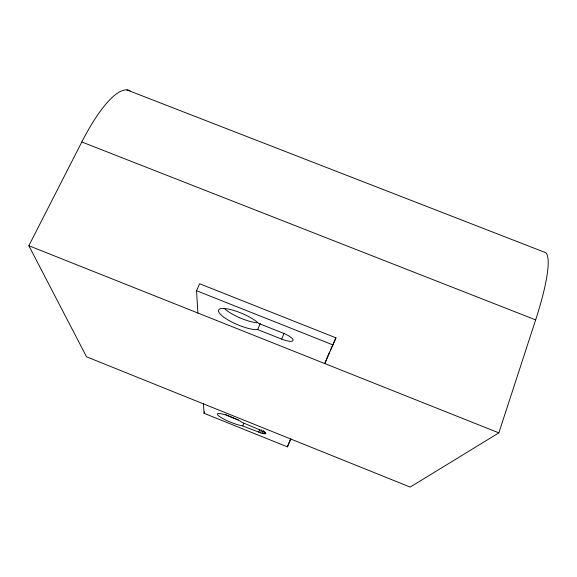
<?xml version="1.0" encoding="UTF-8"?>
<svg xmlns="http://www.w3.org/2000/svg" width="577" height="577" viewBox="0 0 577 577"><rect width="100%" height="100%" fill="white"/><g stroke="black" fill="none" stroke-linecap="round" stroke-linejoin="round"><path stroke-width="0.87" d="M130.034 90.82A102.345 27.566 -69 0 0 81.811 141.971L28.85 245.723L86.521 356.795L410.182 487.082L498.853 432.873L535.651 319.889A104.43 18.255 -68.1 0 0 545.95 252.769L126.911 89.918M327.094 357.733L324.808 363.575L335.958 337.848L199.62 283.754L196.526 290.721L197.889 313.037M203.465 403.871L204.042 413.276L287.36 446.85L289.135 442.35M262.189 433.406L265.947 433.731L264.158 432.029L261.121 430.449L242.16 422.407A14.915 2.553 22.5 0 0 221.871 413.933A14.915 2.553 22.5 0 0 221.784 417.957A14.915 2.553 22.5 0 0 242.088 425.732L262.189 433.406L263.415 430.37M263.675 433.789L264.591 431.502M264.843 433.976L265.456 432.447M258.712 432.187L259.628 429.908M260.501 432.858L261.727 429.822M242.802 425.776L243.732 423.511M281.677 339.11A11.511 3.044 22.3 0 0 293.109 340.38A11.511 3.044 22.3 0 0 283.148 333.145L258.662 323.408A23.001 6.058 23 0 0 226.797 308.81A23.001 6.058 23 0 0 225.362 318.259A23.001 6.058 23 0 0 257.724 329.582L281.677 339.11L284.136 333.088M257.724 329.582L260.234 323.589M204.042 413.276L204.669 411.798M289.488 441.549L290.57 439.147M327.419 356.903L329.554 352.136M330.268 350.549L332.402 345.789M333.117 344.195L335.958 337.848M287.36 446.85L290.866 439.054M81.811 141.971L535.651 319.889M196.526 290.721L333.167 344.988M28.85 245.723L498.853 432.873M257.017 322.781A22.95 6.203 23 0 1 224.143 308.37M238.323 419.84A14.894 2.618 22.5 0 1 225.528 414.488"/></g></svg>
